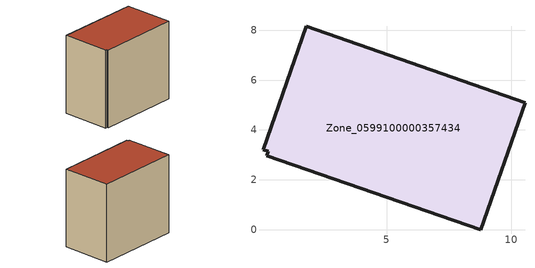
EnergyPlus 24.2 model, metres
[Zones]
Zone_0599100000357434
 floor ground (C_G): 0.26,3.14 0.06,3.21 1.78,8.16 10.54,5.09 8.78,0 0.21,2.98 z0
 wall outside (C_F): 8.78,0 10.54,5.09 1.78,8.16 0.06,3.21 0.26,3.14 0.21,2.98 8.78,0 z0:8.5
 roof outside (C_R): 0.06,3.21 0.26,3.14 0.21,2.98 8.78,0 10.54,5.09 1.78,8.16 z8.5
[BUILDING]
Pand.0599100000357434: North Axis=0; Terrain=City; Loads Convergence Tolerance Value=0.04; Temperature Convergence Tolerance Value=0.4; Solar Distribution=FullExterior; Maximum Number of Warmup Days=25; Minimum Number of Warmup Days=1
[Site:Location]
Rotterdam.The.Hague.AP_ZH_NLD Design_Conditions: Latitude=51.96; Longitude=4.45; Time Zone=1; Elevation=-4.5
[SITE:GROUNDTEMPERATURE:BUILDINGSURFACE]
18, 18, 18, 18, 18, 18, 18, 18, 18, 18, 18, 18
[MATERIAL] Thermal Absorptance=0.9; Solar Absorptance=0.7; Visible Absorptance=0.7
Name | Roughness | Thickness | Conductivity | Density | Specific Heat
G.TI.1992-2005 | MediumSmooth | 0.15 | 0.06 | 540 | 1210
F.TI.1992-2005 | Rough | 0.3 | 0.12 | 1920 | 840
R.TI.1992-2005 | MediumRough | 0.2 | 0.08 | 1500 | 1000
[CONSTRUCTION]
C_G: G.TI.1992-2005
C_F: F.TI.1992-2005
C_R: R.TI.1992-2005
[ZONE]
Zone_0599100000357434: Type=1; Multiplier=1; Ceiling Height=Autocalculate; Volume=Autocalculate; Floor Area=autocalculate; Part of Total Floor Area=Yes
[ZONEINFILTRATION:DESIGNFLOWRATE]
Infil_Zone_0599100000357434: Zone or ZoneList or Space or SpaceList=Zone_0599100000357434; Schedule=AlwaysOn; Design Flow Rate Calculation Method=Flow/Area; Flow Rate per Floor Area=0.0015; Constant Term Coefficient=1; Temperature Term Coefficient=0; Velocity Term Coefficient=0; Velocity Squared Term Coefficient=0
[HVACTEMPLATE:ZONE:IDEALLOADSAIRSYSTEM]
Zone_0599100000357434: Maximum Heating Supply Air Temperature=50; Minimum Cooling Supply Air Temperature=13; Maximum Heating Supply Air Humidity Ratio=0.0156; Minimum Cooling Supply Air Humidity Ratio=0.0077; Heating Limit=NoLimit; Cooling Limit=NoLimit; Dehumidification Control Type=ConstantSensibleHeatRatio; Cooling Sensible Heat Ratio=0.7; Dehumidification Setpoint=60; Humidification Control Type=None; Humidification Setpoint=30; Outdoor Air Method=None; Outdoor Air Flow Rate per Person=0.00944; Outdoor Air Flow Rate per Zone Floor Area=0; Outdoor Air Flow Rate per Zone=0; Demand Controlled Ventilation Type=None; Outdoor Air Economizer Type=NoEconomizer; Heat Recovery Type=None; Sensible Heat Recovery Effectiveness=0.7; Latent Heat Recovery Effectiveness=0.65
[ZONECONTROL:THERMOSTAT]
ThermostatControl_Zone_0599100000357434: Zone or ZoneList=Zone_0599100000357434; Control Type Schedule=DualSetpointControlType; Control 1=Thermostat_Zone_0599100000357434; Temperature Difference Between Cutout And Setpoint=0
[THERMOSTATSETPOINT:DUALSETPOINT]
Thermostat_Zone_0599100000357434: Heating Setpoint Temperature Schedule=HeatingSetpoint_Zone_0599100000357434; Cooling Setpoint Temperature Schedule=CoolingSetpoint_Zone_0599100000357434
[SCHEDULE:COMPACT]
HeatingSetpoint_Zone_0599100000357434: Through: 12/31, For: AllDays, Until: 24:00, 21
CoolingSetpoint_Zone_0599100000357434: Through: 12/31, For: AllDays, Until: 24:00, 24
DualSetpointControlType: Through: 12/31, For: AllDays, Until: 24:00, 4
AlwaysOn: Through: 12/31, For: AllDays, Until: 24:00, 1
